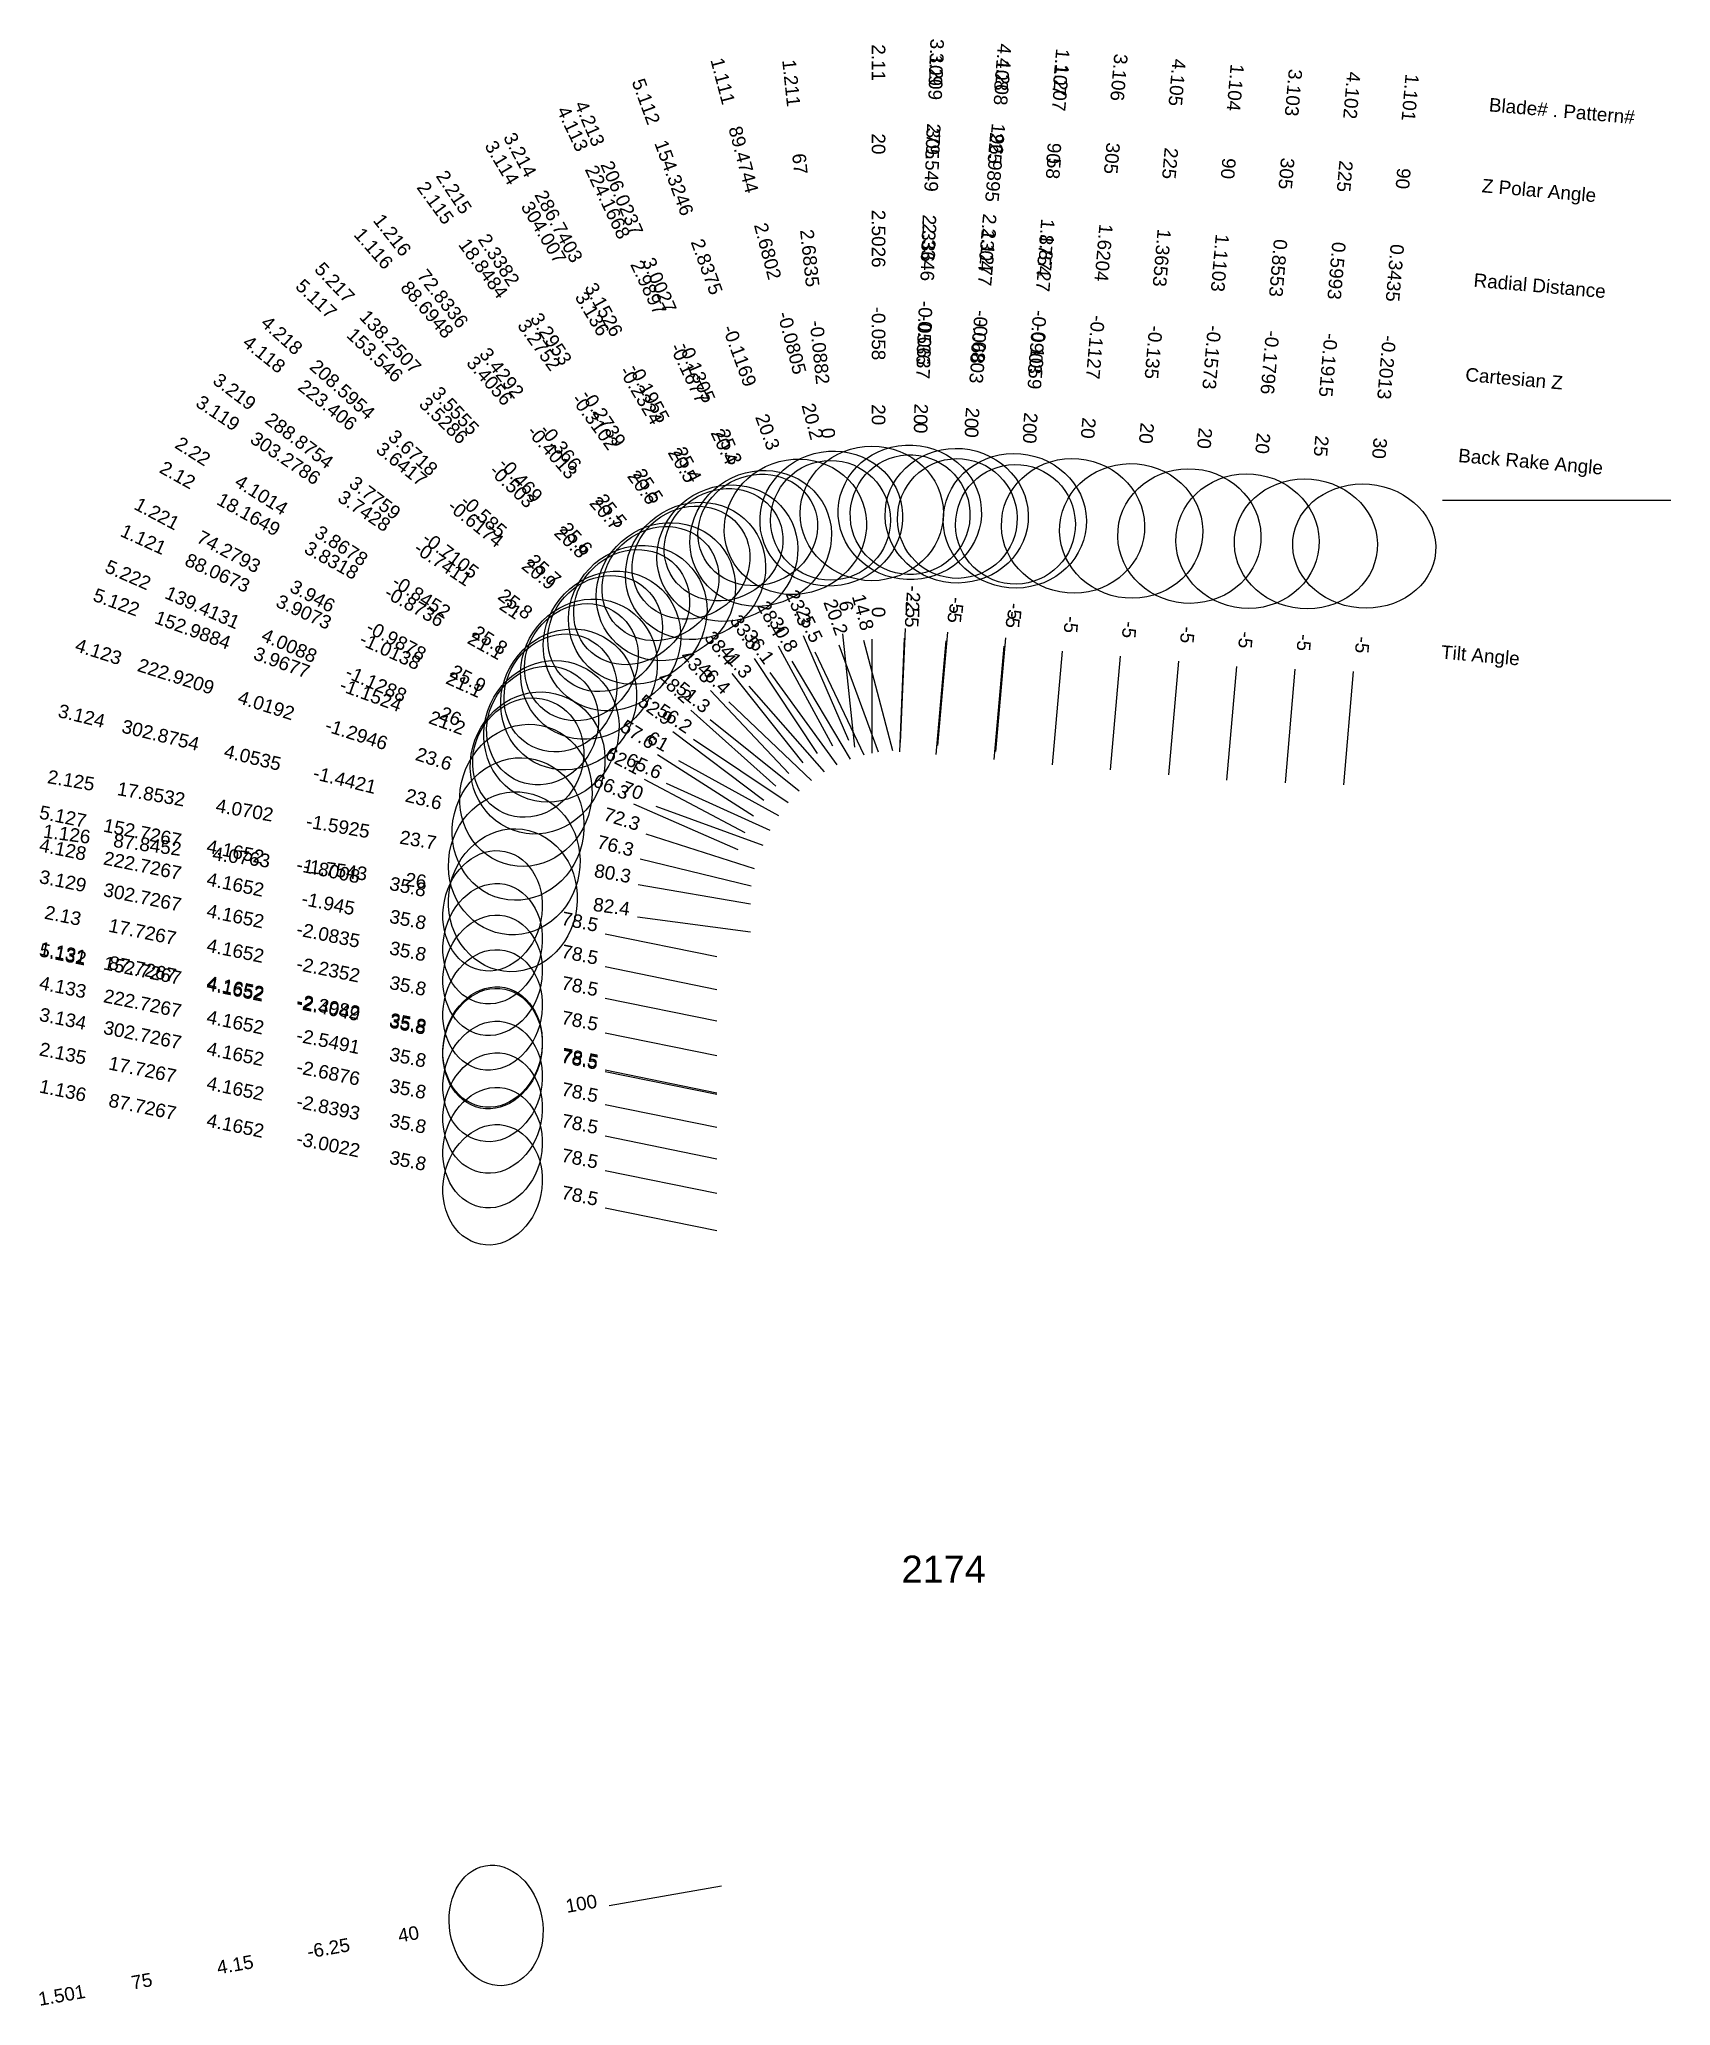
# Model space of a CAD drawing. Header units: inches. Extents: x 29.85 to 37, y 11.4 to 20.02.
import ezdxf
from ezdxf.enums import TextEntityAlignment as Align

# ---------------------------------------------------------------- set-up
doc = ezdxf.new("R2010")
doc.units = ezdxf.units.IN
doc.header["$MEASUREMENT"] = 0
for name, color, linetype, true_color in [('Blade_1', 30, 'Continuous', 0xff7f00), ('Blade_2', 7, 'Continuous', 0xcccc00), ('Blade_3', 7, 'Continuous', 0x00cc00), ('Blade_4', 7, 'Continuous', 0x00cccc), ('Blade_5', 7, 'Continuous', 0x0066cc)]:
    doc.layers.add(name, color=color, linetype=linetype, true_color=true_color)
doc.styles.get("Standard").update_dxf_attribs({"font": 'arial.ttf'})

msp = doc.modelspace()

# ---------------------------------------------------------------- linework, layer by layer
msp.add_line((36, 18), (37, 18))
at = {"layer": 'Blade_1'}
for p, q in [((33.3688, 17.4145), (33.4211, 16.9172)), ((33.4605, 17.3862), (33.588, 16.9028)), ((34.0765, 17.3603), (34.033, 16.8622)), ((34.0837, 17.396), (34.0402, 16.8979)), ((34.8416, 17.2933), (34.7981, 16.7952)), ((35.6084, 17.2493), (35.5649, 16.7512)), ((32.8838, 17.2396), (33.1946, 16.8479)), ((32.9581, 17.1841), (33.2879, 16.8083)), ((32.4989, 16.7766), (32.9408, 16.5426)), ((32.5951, 16.7588), (33.0506, 16.5526)), ((32.4704, 16.1728), (32.966, 16.1068)), ((32.3282, 15.5014), (32.8181, 15.4016)), ((32.3282, 14.8974), (32.8181, 14.7976)), ((32.3459, 11.8374), (32.8383, 11.9243))]:
    msp.add_line(p, q, dxfattribs=at)
for centre, major_axis, ratio in [((33.3198, 17.9195), (0.3036, 0.0801), 0.938385), ((34.1246, 17.9097), (0.3128, -0.0274), 0.939693), ((33.3165, 17.9118), (0.2611, 0.0274), 1), ((34.1273, 17.8941), (0.2615, -0.0229), 1), ((34.8897, 17.8427), (0.3128, -0.0274), 0.939693), ((35.6565, 17.7987), (0.3128, -0.0274), 0.866025), ((32.5944, 17.5987), (0.236, 0.2071), 0.935571), ((32.5708, 17.634), (0.2084, 0.1654), 0.902333), ((32.0927, 16.9862), (0.1295, 0.2861), 0.932692), ((32.054, 17.0122), (0.1245, 0.2351), 0.899555), ((31.9237, 16.2457), (0.0415, 0.3112), 0.898454), ((31.8348, 15.6018), (0.0531, 0.2607), 0.8115), ((31.8348, 14.9978), (0.0531, 0.2607), 0.8115), ((31.85, 11.75), (-0.0462, 0.262), 0.766044)]:
    msp.add_ellipse(centre, major_axis=major_axis, ratio=ratio, dxfattribs=at)
at = {"layer": 'Blade_2'}
for p, q in [((33.4974, 17.3905), (33.4974, 16.8905)), ((32.9823, 17.3061), (33.2581, 16.889)), ((33.0497, 17.2442), (33.3443, 16.8401)), ((32.5571, 16.8847), (32.979, 16.6164)), ((32.6505, 16.859), (33.0878, 16.6166)), ((32.4733, 16.3141), (32.9661, 16.2295)), ((32.3282, 15.6644), (32.8181, 15.5646)), ((32.3282, 15.0603), (32.8181, 14.9605))]:
    msp.add_line(p, q, dxfattribs=at)
for centre, major_axis, ratio in [((33.4974, 17.942), (0.314, 0), 0.939693), ((32.7248, 17.6898), (0.2537, 0.185), 0.936196), ((32.7047, 17.7261), (0.2219, 0.1467), 0.902935), ((32.1682, 17.1264), (0.1522, 0.2746), 0.933174), ((32.1322, 17.1548), (0.1427, 0.2245), 0.90002), ((31.9298, 16.4075), (0.0532, 0.3095), 0.915916), ((31.8348, 15.7648), (0.0531, 0.2607), 0.8115), ((31.8348, 15.1607), (0.0531, 0.2607), 0.8115)]:
    msp.add_ellipse(centre, major_axis=major_axis, ratio=ratio, dxfattribs=at)
at = {"layer": 'Blade_3'}
for p, q in [((33.6435, 17.4368), (33.6217, 16.9373)), ((33.0871, 17.3618), (33.3252, 16.9221)), ((33.6399, 17.3954), (33.6181, 16.8959)), ((34.3315, 17.3379), (34.288, 16.8398)), ((33.1467, 17.2941), (33.403, 16.8648)), ((35.0966, 17.271), (35.0531, 16.7729)), ((32.6257, 16.9858), (33.0245, 16.6842)), ((32.7156, 16.9523), (33.1312, 16.6744)), ((32.4823, 16.4275), (32.9682, 16.3093)), ((32.3282, 15.8161), (32.8181, 15.7163)), ((32.3282, 15.212), (32.8181, 15.1122))]:
    msp.add_line(p, q, dxfattribs=at)
for centre, major_axis, ratio in [((33.664, 17.9464), (0.3137, -0.0137), 0.939693), ((33.6654, 17.9363), (0.2623, -0.0115), 1), ((34.3796, 17.8873), (0.3128, -0.0274), 0.939693), ((32.864, 17.7676), (0.2696, 0.161), 0.936805), ((35.1447, 17.8204), (0.3128, -0.0274), 0.939693), ((32.8474, 17.8045), (0.2339, 0.1266), 0.903523), ((32.2572, 17.2589), (0.1746, 0.261), 0.933719), ((32.2241, 17.2895), (0.1604, 0.2122), 0.900547), ((31.9465, 16.5579), (0.0742, 0.3051), 0.91603), ((31.8348, 15.9165), (0.0531, 0.2607), 0.8115), ((31.8348, 15.3124), (0.0531, 0.2607), 0.8115)]:
    msp.add_ellipse(centre, major_axis=major_axis, ratio=ratio, dxfattribs=at)
at = {"layer": 'Blade_4'}
for p, q in [((33.8287, 17.4216), (33.7852, 16.9235)), ((33.1968, 17.4072), (33.3949, 16.9481)), ((33.2478, 17.3345), (33.4631, 16.8833)), ((33.8215, 17.3826), (33.7779, 16.8845)), ((34.5866, 17.3156), (34.5431, 16.8175)), ((35.3526, 17.2591), (35.3091, 16.761)), ((32.7034, 17.0792), (33.0759, 16.7458)), ((32.789, 17.0381), (33.1794, 16.7258)), ((32.5061, 16.5373), (32.9823, 16.385)), ((32.3282, 15.9546), (32.8181, 15.8548)), ((32.3282, 15.3505), (32.8181, 15.2507))]:
    msp.add_line(p, q, dxfattribs=at)
for centre, major_axis, ratio in [((33.8696, 17.932), (0.3128, -0.0274), 0.939693), ((33.0103, 17.8323), (0.2834, 0.1352), 0.937383), ((32.9973, 17.8695), (0.2442, 0.1054), 0.90408), ((33.8723, 17.9197), (0.2615, -0.0229), 1), ((34.6347, 17.865), (0.3128, -0.0274), 0.939693), ((35.4007, 17.8085), (0.3128, -0.0274), 0.906308), ((32.3583, 17.3826), (0.1961, 0.2452), 0.934311), ((32.3282, 17.415), (0.1774, 0.1982), 0.901117), ((31.9808, 16.7054), (0.0957, 0.2991), 0.916263), ((31.8348, 16.055), (0.0531, 0.2607), 0.8115), ((31.8348, 15.4509), (0.0531, 0.2607), 0.8115)]:
    msp.add_ellipse(centre, major_axis=major_axis, ratio=ratio, dxfattribs=at)
at = {"layer": 'Blade_5'}
for p, q in [((33.353, 17.3655), (33.5257, 16.8963)), ((32.7901, 17.1648), (33.1332, 16.8012)), ((32.8705, 17.1163), (33.2323, 16.7712)), ((32.4523, 16.669), (32.9102, 16.4683)), ((32.5504, 16.6586), (33.0201, 16.4873)), ((32.3282, 16.0988), (32.8181, 15.999)), ((32.3282, 15.4947), (32.8181, 15.3949))]:
    msp.add_line(p, q, dxfattribs=at)
for centre, major_axis, ratio in [((33.1625, 17.8831), (0.2947, 0.1085), 0.937916), ((32.4714, 17.497), (0.2167, 0.2272), 0.934936), ((32.4445, 17.531), (0.1935, 0.1826), 0.90172), ((32.0323, 16.8476), (0.1076, 0.295), 0.932294), ((31.9912, 16.8712), (0.1068, 0.2436), 0.899172), ((31.8348, 16.1992), (0.0531, 0.2607), 0.8115), ((31.8348, 15.5951), (0.0531, 0.2607), 0.8115)]:
    msp.add_ellipse(centre, major_axis=major_axis, ratio=ratio, dxfattribs=at)

# ---------------------------------------------------------------- texts
for s, height, p in [('Blade# . Pattern#', 0.059375, (36.2038, 19.7349)), ('Z Polar Angle', 0.059375, (36.1728, 19.38)), ('Radial Distance', 0.059375, (36.1366, 18.9659)), ('Cartesian Z', 0.059375, (36.1003, 18.5519)), ('Back Rake Angle', 0.059375, (36.0693, 18.197)), ('Tilt Angle', 0.05937, (35.9938, 17.3348))]:
    msp.add_text(s, height=height, rotation=355).set_placement(p, align=Align.MIDDLE_LEFT)
msp.add_text('2174', height=0.11875).set_placement((33.8125, 13.3125), align=Align.MIDDLE_CENTER)
at = {"layer": 'Blade_1'}
for s, height, rotation, p in [('1.111', 0.05937, 284.77669, (32.8157, 19.8306)), ('1.211', 0.05937, 276, (33.1153, 19.8262)), ('1.107', 0.05937, 265, (34.2969, 19.8787)), ('1.207', 0.05937, 265, (34.2951, 19.8117)), ('1.104', 0.05937, 265, (35.062, 19.8117)), ('1.101', 0.05937, 265, (35.8288, 19.7677)), ('89.4744', 0.05937, 284.77669, (32.9065, 19.4862)), ('67', 0.05937, 276, (33.1526, 19.4719)), ('58', 0.05937, 265, (34.264, 19.4568)), ('90', 0.05937, 265, (34.2658, 19.5238)), ('90', 0.05937, 265, (35.0309, 19.4568)), ('90', 0.05937, 265, (35.7977, 19.4128)), ('1.216', 0.05937, 308.43516, (31.372, 19.1446)), ('1.8754', 0.05937, 265, (34.2296, 19.1097)), ('1.116', 0.05937, 311.26205, (31.2909, 19.0844)), ('2.6802', 0.05937, 284.77669, (33.0125, 19.0843)), ('2.6835', 0.05937, 276, (33.196, 19.0586)), ('1.8727', 0.05937, 265, (34.2278, 19.0428)), ('1.1103', 0.05937, 265, (34.9947, 19.0427)), ('0.3435', 0.05937, 265, (35.7615, 18.9987)), ('72.8336', 0.05937, 308.43516, (31.5935, 18.8656)), ('88.6948', 0.05937, 311.26205, (31.5258, 18.8166)), ('-0.0805', 0.05937, 284.77669, (33.1186, 18.6824)), ('-0.0903', 0.05937, 265, (34.1934, 18.6957)), ('-0.0882', 0.05937, 276, (33.2394, 18.6452)), ('-0.1059', 0.05937, 265, (34.1916, 18.6288)), ('-0.1573', 0.05937, 265, (34.9585, 18.6287)), ('-0.2013', 0.05937, 265, (35.7253, 18.5847)), ('3.4056', 0.05937, 311.26205, (31.7999, 18.5042)), ('3.4292', 0.05937, 308.43516, (31.8518, 18.54)), ('20.2', 0.05937, 284.77669, (33.2094, 18.3379)), ('20', 0.05937, 265, (34.1623, 18.3408)), ('-0.4013', 0.05937, 311.26205, (32.074, 18.1918)), ('-0.366', 0.05937, 308.43516, (32.1102, 18.2144)), ('0', 0.0594, 276, (33.2767, 18.2909)), ('0', 0.0594, 265, (34.1605, 18.2739)), ('20', 0.05937, 265, (34.9274, 18.2738)), ('30', 0.05937, 265, (35.6942, 18.2298)), ('25.5', 0.05937, 308.43516, (32.3317, 17.9354)), ('1.221', 0.05937, 332.09678, (30.3497, 17.9147)), ('20.7', 0.05937, 311.26205, (32.309, 17.924)), ('1.121', 0.05937, 335.64383, (30.2921, 17.8013)), ('74.2793', 0.05937, 332.09678, (30.6645, 17.748)), ('88.0673', 0.05937, 335.64383, (30.6166, 17.6544)), ('3.946', 0.05937, 332.09678, (31.0318, 17.5535)), ('3.9073', 0.05937, 335.64383, (30.9953, 17.483)), ('6', 0.0594, 276, (33.3564, 17.5326)), ('14.8', 0.05937, 284.77669, (33.4302, 17.5011)), ('-5', 0.05937, 265, (34.0869, 17.4786)), ('-5', 0.05937, 265, (34.0941, 17.5143)), ('-0.9878', 0.05937, 332.09678, (31.3991, 17.359)), ('38.4', 0.05937, 308.43516, (32.81, 17.3326)), ('-5', 0.05937, 265, (34.852, 17.4116)), ('-1.0138', 0.05937, 335.64383, (31.3739, 17.3116)), ('41.3', 0.05937, 311.26205, (32.8798, 17.2734)), ('-5', 0.05937, 265, (35.6188, 17.3676)), ('21.1', 0.05937, 335.64383, (31.6985, 17.1647)), ('25.9', 0.05937, 332.09678, (31.7139, 17.1923)), ('62.1', 0.05937, 332.09678, (32.394, 16.8322)), ('65.6', 0.05937, 335.64383, (32.4869, 16.8077)), ('1.126', 0.05937, 352.40859, (29.9645, 16.5068)), ('87.8452', 0.05937, 352.40859, (30.3176, 16.4597)), ('4.0763', 0.05937, 352.40859, (30.7296, 16.4048)), ('-1.7543', 0.05937, 352.40859, (31.1416, 16.3499)), ('26', 0.05937, 352.40859, (31.4947, 16.3029)), ('82.4', 0.05937, 352.40859, (32.3526, 16.1885)), ('1.131', 0.05937, 348.49475, (29.945, 15.9864)), ('87.7267', 0.05937, 348.49475, (30.2941, 15.9154)), ('4.1652', 0.05937, 348.49475, (30.7014, 15.8325)), ('-2.3982', 0.05937, 348.49475, (31.1087, 15.7496)), ('35.8', 0.05937, 348.49475, (31.4578, 15.6785)), ('78.5', 0.05937, 348.49475, (32.2118, 15.5251)), ('1.136', 0.05937, 348.49475, (29.945, 15.3824)), ('87.7267', 0.05937, 348.49475, (30.2941, 15.3114)), ('4.1652', 0.05937, 348.49475, (30.7014, 15.2285)), ('-3.0022', 0.05937, 348.49475, (31.1087, 15.1456)), ('35.8', 0.05937, 348.49475, (31.4578, 15.0745)), ('78.5', 0.05937, 348.49475, (32.2118, 14.921)), ('100', 0.05937, 10, (32.2289, 11.8168)), ('40', 0.05937, 10, (31.4711, 11.6832)), ('-6.25', 0.05937, 10, (31.1203, 11.6213)), ('4.15', 0.05937, 10, (30.7109, 11.5492)), ('1.501', 0.05937, 10, (29.9508, 11.4151)), ('75', 0.05937, 10, (30.3016, 11.477))]:
    msp.add_text(s, height=height, rotation=rotation, dxfattribs=at).set_placement(p, align=Align.CENTER)
at = {"layer": 'Blade_2'}
for s, height, rotation, p in [('2.11', 0.05937, 270, (33.4974, 19.9185)), ('20', 0.05937, 270, (33.4974, 19.5622)), ('2.215', 0.05937, 303.46921, (31.6411, 19.3348)), ('2.115', 0.05937, 306.09528, (31.5604, 19.2869)), ('2.5026', 0.05937, 270, (33.4974, 19.1466)), ('18.8484', 0.05937, 306.09528, (31.7703, 18.999)), ('2.3382', 0.05937, 303.46921, (31.8376, 19.0376)), ('3.2953', 0.05937, 303.46921, (32.0668, 18.6909)), ('-0.058', 0.05937, 270, (33.4974, 18.731)), ('3.2752', 0.05937, 306.09528, (32.0151, 18.6632)), ('-0.3102', 0.05937, 306.09528, (32.26, 18.3273)), ('-0.2739', 0.05937, 303.46921, (32.296, 18.3442)), ('20', 0.05937, 270, (33.4974, 18.3747)), ('2.22', 0.05937, 327.5518, (30.5048, 18.1895)), ('2.12', 0.05937, 330.99611, (30.4396, 18.0847)), ('20.6', 0.05937, 306.09528, (32.4698, 18.0395)), ('25.5', 0.05937, 303.46921, (32.4925, 18.047)), ('18.1649', 0.05937, 330.99611, (30.7511, 17.912)), ('4.1014', 0.05937, 327.5518, (30.8054, 17.9984)), ('3.8678', 0.05937, 327.5518, (31.1561, 17.7754)), ('3.8318', 0.05937, 330.99611, (31.1146, 17.7105)), ('-0.8736', 0.05937, 330.99611, (31.4781, 17.509)), ('-0.8452', 0.05937, 327.5518, (31.5069, 17.5524)), ('0', 0.0594, 270, (33.4974, 17.5092)), ('21.1', 0.05937, 330.99611, (31.7897, 17.3362)), ('25.8', 0.05937, 327.5518, (31.8075, 17.3613)), ('33.5', 0.05937, 303.46921, (32.9169, 17.4051)), ('36.1', 0.05937, 306.09528, (32.9797, 17.3401)), ('57.6', 0.05937, 327.5518, (32.4569, 16.9484)), ('61', 0.05937, 330.99611, (32.5467, 16.9166)), ('2.125', 0.05937, 350.25219, (29.9818, 16.7421)), ('17.8532', 0.05937, 350.25219, (30.3329, 16.6818)), ('4.0702', 0.05937, 350.25219, (30.7426, 16.6115)), ('-1.5925', 0.05937, 350.25219, (31.1522, 16.5411)), ('23.7', 0.05937, 350.25219, (31.5033, 16.4808)), ('80.3', 0.05937, 350.25219, (32.3563, 16.3342)), ('2.13', 0.05937, 348.49475, (29.945, 16.1494)), ('17.7267', 0.05937, 348.49475, (30.2941, 16.0784)), ('4.1652', 0.05937, 348.49475, (30.7014, 15.9955)), ('-2.2352', 0.05937, 348.49475, (31.1087, 15.9126)), ('35.8', 0.05937, 348.49475, (31.4578, 15.8415)), ('78.5', 0.05937, 348.49475, (32.2118, 15.6881)), ('2.135', 0.05937, 348.49475, (29.945, 15.5453)), ('17.7267', 0.05937, 348.49475, (30.2941, 15.4743)), ('4.1652', 0.05937, 348.49475, (30.7014, 15.3914)), ('-2.8393', 0.05937, 348.49475, (31.1087, 15.3085)), ('35.8', 0.05937, 348.49475, (31.4578, 15.2374)), ('78.5', 0.05937, 348.49475, (32.2118, 15.084))]:
    msp.add_text(s, height=height, rotation=rotation, dxfattribs=at).set_placement(p, align=Align.CENTER)
at = {"layer": 'Blade_3'}
for s, height, rotation, p in [('3.109', 0.05937, 267.5, (33.7502, 19.921)), ('3.209', 0.05937, 267.5, (33.7493, 19.8595)), ('3.106', 0.05937, 265, (34.5519, 19.8563)), ('3.103', 0.05937, 265, (35.317, 19.7894)), ('3.114', 0.05937, 300.83854, (31.8508, 19.4647)), ('3.214', 0.05937, 298.43245, (31.9292, 19.5004)), ('279.549', 0.05937, 267.5, (33.7338, 19.5036)), ('305', 0.05937, 267.5, (33.7347, 19.5651)), ('305', 0.05937, 265, (34.5208, 19.5014)), ('305', 0.05937, 265, (35.2859, 19.4345)), ('286.7403', 0.05937, 298.43245, (32.0988, 19.1871)), ('304.007', 0.05937, 300.83854, (32.0334, 19.1588)), ('2.336', 0.05937, 267.5, (33.7165, 19.1499)), ('2.3346', 0.05937, 267.5, (33.7157, 19.0883)), ('1.6204', 0.05937, 265, (34.4846, 19.0873)), ('0.8553', 0.05937, 265, (35.2497, 19.0204)), ('3.136', 0.05937, 300.83854, (32.2465, 18.8019)), ('3.1526', 0.05937, 298.43245, (32.2967, 18.8216)), ('-0.0536', 0.05937, 267.5, (33.6984, 18.7346)), ('-0.0637', 0.05937, 267.5, (33.6975, 18.6731)), ('-0.1127', 0.05937, 265, (34.4484, 18.6733)), ('-0.1796', 0.05937, 265, (35.2135, 18.6064)), ('3.219', 0.05937, 322.90678, (30.6858, 18.4526)), ('-0.2324', 0.05937, 300.83854, (32.4595, 18.445)), ('-0.1955', 0.05937, 298.43245, (32.4946, 18.4562)), ('3.119', 0.05937, 326.2274, (30.6142, 18.3576)), ('288.8754', 0.05937, 322.90678, (30.9699, 18.2377)), ('20', 0.05937, 267.5, (33.6829, 18.3787)), ('303.2786', 0.05937, 326.2274, (30.9104, 18.1596)), ('0', 0.0594, 267.5, (33.682, 18.3172)), ('20', 0.05937, 265, (34.4173, 18.3184)), ('20', 0.05937, 265, (35.1824, 18.2515)), ('20.5', 0.05937, 300.83854, (32.6422, 18.1392)), ('25.4', 0.05937, 298.43245, (32.6642, 18.1429)), ('3.7428', 0.05937, 326.2274, (31.2558, 17.9285)), ('3.7759', 0.05937, 322.90678, (31.3015, 17.987)), ('-0.7411', 0.05937, 326.2274, (31.6013, 17.6975)), ('-0.7105', 0.05937, 322.90678, (31.633, 17.7364)), ('25.8', 0.05937, 322.90678, (31.9172, 17.5215)), ('-2.5', 0.05937, 267.5, (33.6487, 17.5554)), ('21', 0.05937, 326.2274, (31.8975, 17.4995)), ('28.4', 0.05937, 298.43245, (33.0306, 17.4662)), ('-2.5', 0.05937, 267.5, (33.6451, 17.5141)), ('30.8', 0.05937, 300.83854, (33.0858, 17.396)), ('-5', 0.05937, 265, (34.3419, 17.4562)), ('-5', 0.05937, 265, (35.107, 17.3893)), ('3.124', 0.05937, 346.32288, (30.026, 17.0252)), ('52.9', 0.05937, 322.90678, (32.531, 17.0574)), ('56.2', 0.05937, 326.2274, (32.6169, 17.0183)), ('302.8754', 0.05937, 346.32288, (30.3722, 16.941)), ('4.0535', 0.05937, 346.32288, (30.776, 16.8427)), ('-1.4421', 0.05937, 346.32288, (31.1799, 16.7445)), ('23.6', 0.05937, 346.32288, (31.526, 16.6602)), ('76.3', 0.05937, 346.32288, (32.367, 16.4556)), ('3.129', 0.05937, 348.49475, (29.945, 16.3011)), ('302.7267', 0.05937, 348.49475, (30.2941, 16.2301)), ('4.1652', 0.05937, 348.49475, (30.7014, 16.1472)), ('-2.0835', 0.05937, 348.49475, (31.1087, 16.0643)), ('35.8', 0.05937, 348.49475, (31.4578, 15.9932)), ('78.5', 0.05937, 348.49475, (32.2118, 15.8398)), ('3.134', 0.05937, 348.49475, (29.945, 15.697)), ('302.7267', 0.05937, 348.49475, (30.2941, 15.626)), ('4.1652', 0.05937, 348.49475, (30.7014, 15.5431)), ('-2.6876', 0.05937, 348.49475, (31.1087, 15.4602)), ('35.8', 0.05937, 348.49475, (31.4578, 15.3891)), ('78.5', 0.05937, 348.49475, (32.2118, 15.2357))]:
    msp.add_text(s, height=height, rotation=rotation, dxfattribs=at).set_placement(p, align=Align.CENTER)
at = {"layer": 'Blade_4'}
for s, height, rotation, p in [('4.208', 0.05937, 265, (34.0401, 19.8374)), ('4.108', 0.05937, 265, (34.0419, 19.901)), ('4.105', 0.05937, 265, (34.807, 19.834)), ('4.102', 0.05937, 265, (35.573, 19.7775)), ('4.113', 0.05937, 295.50576, (32.1592, 19.6162)), ('4.213', 0.05937, 293.33675, (32.2334, 19.6403)), ('196.9895', 0.05937, 265, (34.009, 19.4825)), ('225', 0.05937, 265, (34.0108, 19.5461)), ('206.0237', 0.05937, 293.33675, (32.3745, 19.3132)), ('225', 0.05937, 265, (34.7759, 19.4791)), ('225', 0.05937, 265, (35.5419, 19.4226)), ('224.1668', 0.05937, 295.50576, (32.3126, 19.2946)), ('2.1304', 0.05937, 265, (33.9746, 19.132)), ('2.1277', 0.05937, 265, (33.9728, 19.0684)), ('1.3653', 0.05937, 265, (34.7397, 19.065)), ('3.0027', 0.05937, 293.33675, (32.5392, 18.9315)), ('0.5993', 0.05937, 265, (35.5057, 19.0085)), ('2.9897', 0.05937, 295.50576, (32.4916, 18.9195)), ('-0.068', 0.05937, 265, (33.9384, 18.718)), ('4.218', 0.05937, 318.16982, (30.8912, 18.7012)), ('-0.0803', 0.05937, 265, (33.9366, 18.6544)), ('-0.135', 0.05937, 265, (34.7035, 18.651)), ('-0.1915', 0.05937, 265, (35.4695, 18.5945)), ('4.118', 0.05937, 321.34642, (30.8148, 18.6171)), ('-0.1677', 0.05937, 295.50576, (32.6705, 18.5444)), ('-0.1305', 0.05937, 293.33675, (32.7038, 18.5499)), ('208.5954', 0.05937, 318.16982, (31.1567, 18.4636)), ('223.406', 0.05937, 321.34642, (31.093, 18.3946)), ('20', 0.05937, 265, (33.9073, 18.3631)), ('3.6718', 0.05937, 318.16982, (31.4664, 18.1864)), ('20.4', 0.05937, 295.50576, (32.8239, 18.2229)), ('25.3', 0.05937, 293.33675, (32.8449, 18.2228)), ('0', 0.0594, 265, (33.9055, 18.2995)), ('20', 0.05937, 265, (34.6724, 18.2961)), ('25', 0.05937, 265, (35.4384, 18.2396)), ('3.6417', 0.05937, 321.34642, (31.4176, 18.135)), ('-0.6174', 0.05937, 321.34642, (31.7421, 17.8754)), ('-0.585', 0.05937, 318.16982, (31.7761, 17.9092)), ('20.9', 0.05937, 321.34642, (32.0203, 17.6529)), ('25.7', 0.05937, 318.16982, (32.0415, 17.6716)), ('23.3', 0.05937, 293.33675, (33.1497, 17.5163)), ('25.5', 0.05937, 295.50576, (33.1966, 17.4417)), ('-5', 0.05937, 265, (33.8319, 17.5009)), ('-5', 0.05937, 265, (33.8391, 17.5399)), ('-5', 0.05937, 265, (34.597, 17.4339)), ('4.123', 0.05937, 342.25684, (30.0983, 17.3077)), ('-5', 0.05937, 265, (35.363, 17.3774)), ('222.9209', 0.05937, 342.25684, (30.4376, 17.1992)), ('4.0192', 0.05937, 342.25684, (30.8335, 17.0725)), ('48.2', 0.05937, 318.16982, (32.6149, 17.1584)), ('51.3', 0.05937, 321.34642, (32.6962, 17.1123)), ('-1.2946', 0.05937, 342.25684, (31.2293, 16.9458)), ('23.6', 0.05937, 342.25684, (31.5686, 16.8373)), ('72.3', 0.05937, 342.25684, (32.393, 16.5735)), ('4.128', 0.05937, 348.49475, (29.945, 16.4396)), ('222.7267', 0.05937, 348.49475, (30.2941, 16.3686)), ('4.1652', 0.05937, 348.49475, (30.7014, 16.2857)), ('-1.945', 0.05937, 348.49475, (31.1087, 16.2028)), ('35.8', 0.05937, 348.49475, (31.4578, 16.1317)), ('78.5', 0.05937, 348.49475, (32.2118, 15.9783)), ('4.133', 0.05937, 348.49475, (29.945, 15.8355)), ('222.7267', 0.05937, 348.49475, (30.2941, 15.7645)), ('4.1652', 0.05937, 348.49475, (30.7014, 15.6816)), ('-2.5491', 0.05937, 348.49475, (31.1087, 15.5987)), ('35.8', 0.05937, 348.49475, (31.4578, 15.5276)), ('78.5', 0.05937, 348.49475, (32.2118, 15.3742))]:
    msp.add_text(s, height=height, rotation=rotation, dxfattribs=at).set_placement(p, align=Align.CENTER)
at = {"layer": 'Blade_5'}
for s, rotation, p in [('5.112', 290.2077, (32.4798, 19.7379)), ('154.3246', 290.2077, (32.6028, 19.4036)), ('2.8375', 290.2077, (32.7464, 19.0136)), ('5.117', 316.35259, (31.0412, 18.8612)), ('5.217', 313.34122, (31.1209, 18.9336)), ('138.2507', 313.34122, (31.3654, 18.6745)), ('153.546', 316.35259, (31.299, 18.6153)), ('-0.1169', 290.2077, (32.89, 18.6235)), ('3.5555', 313.34122, (31.6507, 18.3722)), ('3.5286', 316.35259, (31.5997, 18.3285)), ('20.3', 290.2077, (33.013, 18.2892)), ('-0.503', 316.35259, (31.9005, 18.0416)), ('-0.469', 313.34122, (31.9359, 18.0699)), ('20.8', 316.35259, (32.1583, 17.7957)), ('25.6', 313.34122, (32.1804, 17.8108)), ('5.222', 336.33101, (30.2249, 17.6454)), ('5.122', 339.95873, (30.1755, 17.5249)), ('139.4131', 336.33101, (30.5512, 17.5024)), ('152.9884', 339.95873, (30.5102, 17.4029)), ('20.2', 290.2077, (33.312, 17.477)), ('4.0088', 336.33101, (30.9318, 17.3355)), ('3.9677', 339.95873, (30.9006, 17.2604)), ('-1.1288', 336.33101, (31.3125, 17.1686)), ('43.3', 313.34122, (32.7086, 17.2512)), ('46.4', 316.35259, (32.7845, 17.1983)), ('-1.1524', 339.95873, (31.2911, 17.118)), ('21.2', 339.95873, (31.6257, 16.9959)), ('26', 336.33101, (31.6388, 17.0256)), ('66.3', 336.33101, (32.3435, 16.7167)), ('70', 339.95873, (32.4388, 16.6993)), ('5.127', 348.49475, (29.945, 16.5838)), ('152.7267', 348.49475, (30.2941, 16.5128)), ('4.1652', 348.49475, (30.7014, 16.4299)), ('-1.8008', 348.49475, (31.1087, 16.347)), ('35.8', 348.49475, (31.4578, 16.2759)), ('78.5', 348.49475, (32.2118, 16.1225)), ('5.132', 348.49475, (29.945, 15.9797)), ('152.7267', 348.49475, (30.2941, 15.9087)), ('4.1652', 348.49475, (30.7014, 15.8258)), ('-2.4049', 348.49475, (31.1087, 15.7429)), ('35.8', 348.49475, (31.4578, 15.6718)), ('78.5', 348.49475, (32.2118, 15.5184))]:
    msp.add_text(s, height=0.05937, rotation=rotation, dxfattribs=at).set_placement(p, align=Align.CENTER)

doc.saveas('drawing.dxf')
